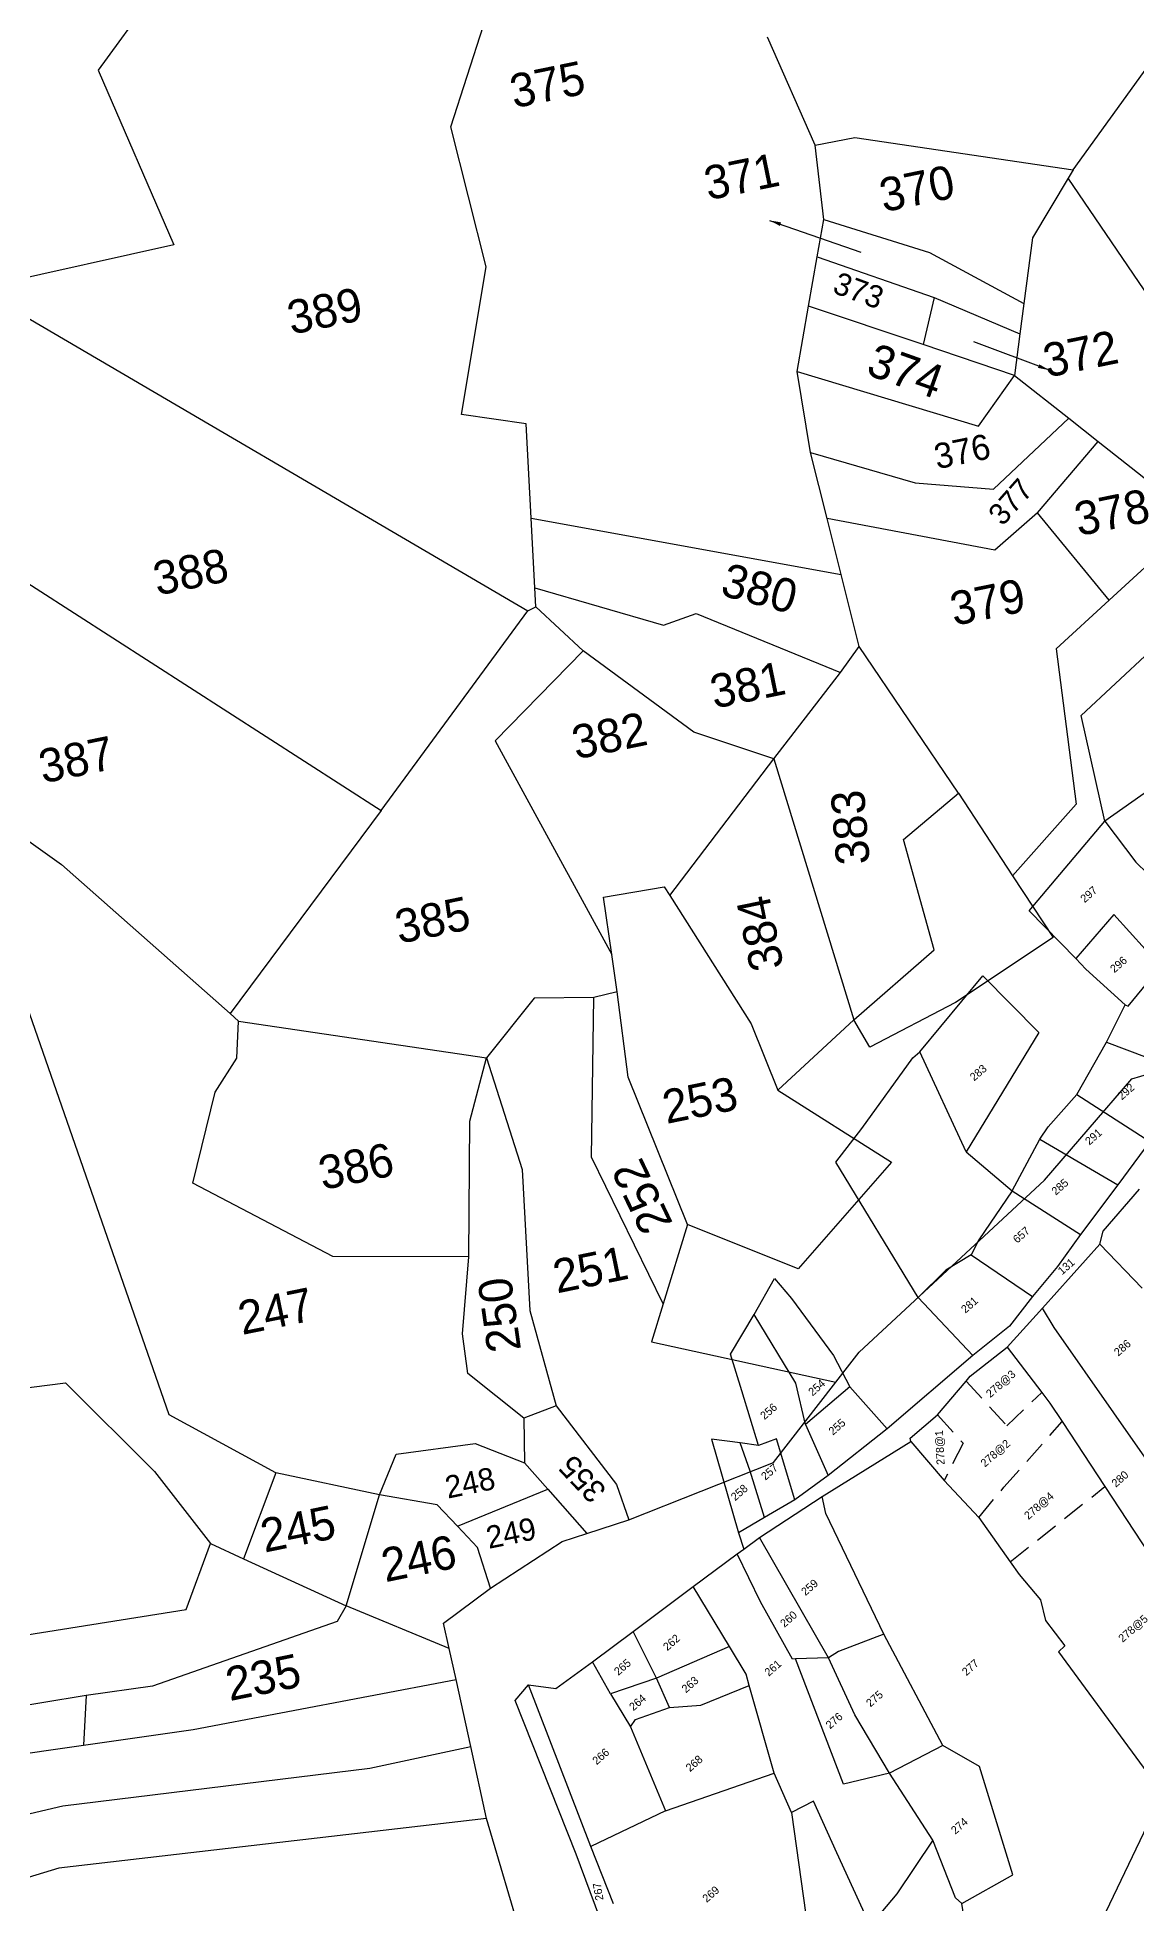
# Model space of a CAD drawing. Header units: metres. Extents: x 308938 to 313654, y 1921426 to 1925517.
# Drawn here: x 309992.7 to 310230.6, y 1922222.6 to 1922626.5 of the extents above; entities that cross this region are included whole.
import ezdxf

# ---------------------------------------------------------------- set-up
doc = ezdxf.new("R2010")
doc.units = ezdxf.units.M
doc.header["$MEASUREMENT"] = 0
doc.linetypes.add('DASHED', pattern=[0.75, 0.5, -0.25])
for name, color, linetype in [('POLY_PARCEL', 6, 'Continuous'), ('POLY_ROAD', 30, 'Continuous'), ('POLY_SUBPARCEL', 6, 'DASHED'), ('TEXT_PARCEL', 7, 'Continuous')]:
    doc.layers.add(name, color=color, linetype=linetype)
doc.styles.get("Standard").update_dxf_attribs({"font": 'simplex.shx'})
doc.styles.add('TEXT_MAP', font='')
doc.styles.get('TEXT_MAP').set_extended_font_data('Kruti Dev 050')
doc.dimstyles.get("Standard").update_dxf_attribs({"dimtxt": 0.18, "dimasz": 0.18, "dimexe": 0.18, "dimexo": 0.0625, "dimgap": 0.09, "dimtad": 0, "dimtih": 1, "dimtoh": 1, "dimdec": 4, "dimzin": 0, "dimdsep": 46, "dimtxsty": 'Standard', "dimcen": 0.09, "dimadec": 0, "dimazin": 0, "dimtfac": 1, "dimtdec": 4, "dimtofl": 0, "dimtmove": 0, "dimatfit": 3, "dimfxl": 1, "dimtolj": 1, "dimtzin": 0, "dimarcsym": 0})

msp = doc.modelspace()

# ---------------------------------------------------------------- linework, layer by layer
at = {"layer": 'POLY_PARCEL'}
for p, q in [((310076.58, 1922716.76), (310005.92, 1922619.41)), ((310082.17, 1922607.14), (310089.23, 1922629.06)), ((310161.03, 1922603.16), (310150.72, 1922626.58)), ((310005.92, 1922619.41), (310022.26, 1922581.61)), ((310216.82, 1922597.83), (310232.94, 1922620.23)), ((310089.81, 1922576.81), (310082.17, 1922607.14)), ((310161.03, 1922603.16), (310169.6, 1922604.82)), ((310162.88, 1922587.06), (310161.03, 1922603.16)), ((310169.6, 1922604.82), (310216.82, 1922597.83)), ((310215.73, 1922596), (310208.03, 1922583.11)), ((310216.82, 1922597.83), (310215.73, 1922596)), ((310248.08, 1922548.43), (310215.73, 1922596)), ((310161.46, 1922578.98), (310162.88, 1922587.06)), ((310162.88, 1922587.06), (310185.76, 1922579.95)), ((310208.03, 1922583.11), (310206.15, 1922568.9)), ((310022.26, 1922581.61), (309979.72, 1922572.15)), ((310159.59, 1922568.34), (310161.46, 1922578.98)), ((310161.46, 1922578.98), (310186.74, 1922570.23)), ((310185.76, 1922579.95), (310206.15, 1922568.9)), ((310084.48, 1922544.91), (310089.81, 1922576.81)), ((309979.72, 1922572.15), (310098.86, 1922502.35)), ((310186.74, 1922570.23), (310184.35, 1922560)), ((310186.74, 1922570.23), (310205.29, 1922562.35)), ((310157.09, 1922554.17), (310159.59, 1922568.34)), ((310184.35, 1922560), (310159.59, 1922568.34)), ((310206.15, 1922568.9), (310205.29, 1922562.35)), ((310205.29, 1922562.35), (310204.1, 1922553.34)), ((310204.1, 1922553.34), (310184.35, 1922560)), ((310157.09, 1922554.17), (310196.32, 1922542.36)), ((310160.01, 1922536.65), (310157.09, 1922554.17)), ((310196.32, 1922542.36), (310204.1, 1922553.34)), ((310204.1, 1922553.34), (310215.86, 1922544.06)), ((310098.52, 1922542.89), (310084.48, 1922544.91)), ((310099.57, 1922522.42), (310098.52, 1922542.89)), ((310199.59, 1922528.75), (310215.86, 1922544.06)), ((310215.86, 1922544.06), (310222.23, 1922539.03)), ((310209.09, 1922523.56), (310222.23, 1922539.03)), ((310222.23, 1922539.03), (310243.62, 1922522.15)), ((310160.01, 1922536.65), (310182.61, 1922530.08)), ((310163.6, 1922522.37), (310160.01, 1922536.65)), ((309952.25, 1922533.03), (310067.1, 1922459.15)), ((310182.61, 1922530.08), (310199.59, 1922528.75)), ((310099.57, 1922522.42), (310166.64, 1922510.26)), ((310100.34, 1922507.39), (310099.57, 1922522.42)), ((310199.9, 1922515.5), (310163.6, 1922522.37)), ((310166.64, 1922510.26), (310163.6, 1922522.37)), ((310209.09, 1922523.56), (310199.9, 1922515.5)), ((310224.58, 1922504.68), (310209.09, 1922523.56)), ((310243.62, 1922522.15), (310224.58, 1922504.68)), ((310170.56, 1922494.68), (310166.64, 1922510.26)), ((310100.34, 1922507.39), (310128.18, 1922499.26)), ((310100.55, 1922503.25), (310100.34, 1922507.39)), ((310067.1, 1922459.15), (310098.86, 1922502.35)), ((310098.86, 1922502.35), (310100.55, 1922503.25)), ((310110.79, 1922493.73), (310100.55, 1922503.25)), ((310128.18, 1922499.26), (310135.29, 1922501.81)), ((310135.29, 1922501.81), (310166.47, 1922489.05)), ((310224.58, 1922504.68), (310213.12, 1922494.16)), ((310110.79, 1922493.73), (310091.79, 1922474.26)), ((310134.79, 1922476.12), (310110.79, 1922493.73)), ((310166.47, 1922489.05), (310170.56, 1922494.68)), ((310192.03, 1922462.95), (310170.56, 1922494.68)), ((310213.12, 1922494.16), (310217.5, 1922460.56)), ((310218.56, 1922479.75), (310233.43, 1922493.57)), ((310152.1, 1922470.36), (310166.47, 1922489.05)), ((310223.64, 1922456.89), (310218.56, 1922479.75)), ((310257.43, 1922480.64), (310223.64, 1922456.89)), ((310091.79, 1922474.26), (310117.01, 1922427.98)), ((310152.1, 1922470.36), (310134.79, 1922476.12)), ((310129.54, 1922440.8), (310152.1, 1922470.36)), ((310152.1, 1922470.36), (310169.39, 1922413.88)), ((309973.83, 1922464.68), (309997.94, 1922447.51)), ((310021.27, 1922328.36), (309973.83, 1922464.68)), ((310180.1, 1922452.89), (310192.03, 1922462.95)), ((310192.03, 1922462.95), (310203.72, 1922445.01)), ((310067.1, 1922459.15), (310034.45, 1922415.21)), ((310217.5, 1922460.56), (310203.72, 1922445.01)), ((310207.3, 1922437.48), (310223.64, 1922456.89)), ((310223.64, 1922456.89), (310230.38, 1922448.01)), ((310186.74, 1922429), (310180.1, 1922452.89)), ((309997.94, 1922447.51), (310034.45, 1922415.21)), ((310203.72, 1922445.01), (310212.53, 1922431.69)), ((310230.38, 1922448.01), (310232.9, 1922445.54)), ((310115.21, 1922440.43), (310128.36, 1922442.65)), ((310128.36, 1922442.65), (310129.54, 1922440.8)), ((310117.01, 1922427.98), (310115.21, 1922440.43)), ((310129.54, 1922440.8), (310147.19, 1922412.98)), ((310217.38, 1922427.11), (310207.3, 1922437.48)), ((310225.61, 1922436.65), (310217.38, 1922427.11)), ((310235.78, 1922425.41), (310225.61, 1922436.65)), ((310169.39, 1922413.88), (310186.74, 1922429)), ((310212.53, 1922431.69), (310191.39, 1922417.62)), ((310118.17, 1922419.94), (310117.01, 1922427.98)), ((310219.59, 1922424.83), (310217.38, 1922427.11)), ((310228.06, 1922417.14), (310219.59, 1922424.83)), ((310228.71, 1922416.84), (310235.78, 1922425.41)), ((310183.62, 1922406.93), (310197.3, 1922423.4)), ((310197.3, 1922423.4), (310209.4, 1922411.14)), ((310100.25, 1922418.53), (310089.94, 1922405.63)), ((310113.15, 1922418.71), (310100.25, 1922418.53)), ((310112.6, 1922384.16), (310113.15, 1922418.71)), ((310118.17, 1922419.94), (310113.15, 1922418.71)), ((310120.52, 1922401.43), (310118.17, 1922419.94)), ((310191.39, 1922417.62), (310172.83, 1922407.93)), ((310224.05, 1922409.02), (310228.06, 1922417.14)), ((310228.06, 1922417.14), (310228.71, 1922416.84)), ((310229.55, 1922401.06), (310280.76, 1922416.66)), ((310034.45, 1922415.21), (310036.27, 1922413.6)), ((310035.87, 1922405.58), (310036.27, 1922413.6)), ((310036.27, 1922413.6), (310089.94, 1922405.63)), ((310147.19, 1922412.98), (310152.93, 1922398.64)), ((310169.39, 1922413.88), (310152.93, 1922398.64)), ((310172.83, 1922407.93), (310169.39, 1922413.88)), ((310209.4, 1922411.14), (310193.71, 1922385.27)), ((310217.58, 1922397.72), (310224.05, 1922409.02)), ((310224.05, 1922409.02), (310232.81, 1922405.7)), ((310031.18, 1922398.21), (310035.87, 1922405.58)), ((310086.31, 1922391.89), (310089.94, 1922405.63)), ((310089.94, 1922405.63), (310097.63, 1922381.47)), ((310171.09, 1922390.33), (310182.17, 1922405.65)), ((310182.17, 1922405.65), (310183.62, 1922406.93)), ((310193.71, 1922385.27), (310183.62, 1922406.93)), ((310133.42, 1922369.58), (310120.52, 1922401.43)), ((310210.6, 1922379.13), (310229.55, 1922401.06)), ((310026.38, 1922378.54), (310031.18, 1922398.21)), ((310152.93, 1922398.64), (310177.55, 1922383.07)), ((310211.41, 1922390.73), (310217.58, 1922397.72)), ((310217.58, 1922397.72), (310233.44, 1922387.55)), ((310086.08, 1922362.58), (310086.31, 1922391.89)), ((310165.5, 1922383.03), (310171.09, 1922390.33)), ((310209.63, 1922388), (310211.41, 1922390.73)), ((310193.71, 1922385.27), (310203.61, 1922376.83)), ((310203.61, 1922376.83), (310209.63, 1922388)), ((310209.63, 1922388), (310226.51, 1922378.17)), ((310097.63, 1922381.47), (310099.25, 1922350.96)), ((310128.14, 1922352.4), (310112.6, 1922384.16)), ((310177.55, 1922383.07), (310157.31, 1922359.93)), ((310183.29, 1922353.73), (310165.5, 1922383.03)), ((310056.68, 1922362.6), (310026.38, 1922378.54)), ((310170.5, 1922341.93), (310210.6, 1922379.13)), ((310203.61, 1922376.83), (310196.42, 1922366.24)), ((310203.61, 1922376.83), (310218.41, 1922367.43)), ((310133.42, 1922369.58), (310128.14, 1922352.4)), ((310157.31, 1922359.93), (310133.42, 1922369.58)), ((310196.42, 1922366.24), (310194.77, 1922363)), ((310231.77, 1922355.78), (310222.58, 1922365.31)), ((310086.08, 1922362.58), (310056.68, 1922362.6)), ((310084.71, 1922345.88), (310086.08, 1922362.58)), ((310194.77, 1922363), (310189.29, 1922359.69)), ((310194.77, 1922363), (310208.01, 1922353.97)), ((310147.82, 1922350.09), (310152.21, 1922357.88)), ((310152.21, 1922357.88), (310155.91, 1922353.51)), ((310189.29, 1922359.69), (310183.29, 1922353.73)), ((310128.14, 1922352.4), (310125.61, 1922344.16)), ((310155.91, 1922353.51), (310165.01, 1922341.23)), ((310195.15, 1922341.21), (310183.29, 1922353.73)), ((310099.25, 1922350.96), (310104.99, 1922330.28)), ((310142.69, 1922341.49), (310147.82, 1922350.09)), ((310156.83, 1922335.25), (310147.82, 1922350.09)), ((310212.71, 1922347.26), (310210.18, 1922351.44)), ((310085.84, 1922337.29), (310084.71, 1922345.88)), ((310125.61, 1922344.16), (310165.48, 1922335.46)), ((310238.51, 1922310.33), (310212.71, 1922347.26)), ((310145.12, 1922333.56), (310142.69, 1922341.49)), ((310165.01, 1922341.23), (310168.54, 1922334.43)), ((310165.48, 1922335.46), (310170.5, 1922341.93)), ((310202.55, 1922343.01), (310210.03, 1922333.2)), ((310098.01, 1922327.62), (310085.84, 1922337.29)), ((309964.7, 1922330.83), (309998.86, 1922335.32)), ((309998.86, 1922335.32), (310018.1, 1922316.09)), ((310148.72, 1922321.73), (310145.12, 1922333.56)), ((310152.01, 1922318.08), (310165.48, 1922335.46)), ((310158.95, 1922326.26), (310156.83, 1922335.25)), ((310168.54, 1922334.43), (310158.95, 1922326.26)), ((310168.54, 1922334.43), (310176.59, 1922325.32)), ((310210.03, 1922333.2), (310211.77, 1922330.92)), ((310044.33, 1922315.8), (310021.27, 1922328.36)), ((310104.99, 1922330.28), (310098.01, 1922327.62)), ((310104.99, 1922330.28), (310118, 1922313.27)), ((310211.77, 1922330.92), (310214.42, 1922326.89)), ((310098.01, 1922327.62), (310098.16, 1922317.95)), ((310158.95, 1922326.26), (310163.82, 1922315.25)), ((310214.42, 1922326.89), (310223.68, 1922312.84)), ((310066.75, 1922311.06), (310070.36, 1922319.85)), ((310070.36, 1922319.85), (310087.44, 1922322.14)), ((310087.44, 1922322.14), (310098.16, 1922317.95)), ((310144.77, 1922322.27), (310138.57, 1922323.12)), ((310138.57, 1922323.12), (310144.42, 1922302.79)), ((310146.95, 1922316.19), (310144.77, 1922322.27)), ((310148.72, 1922321.73), (310144.77, 1922322.27)), ((310152.63, 1922323.18), (310148.72, 1922321.73)), ((310156.59, 1922309.98), (310152.63, 1922323.18)), ((310181.71, 1922322.6), (310188.92, 1922314.13)), ((310018.1, 1922316.09), (310030.18, 1922300.5)), ((310044.33, 1922315.8), (310037.31, 1922297.22)), ((310066.75, 1922311.06), (310044.33, 1922315.8)), ((310098.16, 1922317.95), (310103.14, 1922312.3)), ((310120.69, 1922305.66), (310152.01, 1922318.08)), ((310150.04, 1922306.14), (310146.95, 1922316.19)), ((310083.62, 1922304.24), (310103.14, 1922312.3)), ((310103.14, 1922312.3), (310111.6, 1922302.71)), ((310118, 1922313.27), (310120.69, 1922305.66)), ((310188.92, 1922314.13), (310196.44, 1922306.15)), ((310223.68, 1922312.84), (310236.39, 1922293.55)), ((310059.54, 1922286.99), (310066.75, 1922311.06)), ((310079.23, 1922308.88), (310066.75, 1922311.06)), ((310083.62, 1922304.24), (310079.23, 1922308.88)), ((310163.34, 1922307.01), (310162.52, 1922310.66)), ((310087.97, 1922299.65), (310083.62, 1922304.24)), ((310111.6, 1922302.71), (310120.69, 1922305.66)), ((310175.84, 1922280.86), (310163.34, 1922307.01)), ((310196.44, 1922306.15), (310203.21, 1922296.58)), ((310024.96, 1922286.25), (310030.18, 1922300.5)), ((310030.18, 1922300.5), (310037.31, 1922297.22)), ((310090.77, 1922290.85), (310087.97, 1922299.65)), ((310090.77, 1922290.85), (310106.24, 1922300.98)), ((310106.24, 1922300.98), (310111.6, 1922302.71)), ((310163.92, 1922275.78), (310148.93, 1922301.81)), ((310037.31, 1922297.22), (310059.54, 1922286.99)), ((310134.6, 1922291.17), (310144.17, 1922298.28)), ((310144.17, 1922298.28), (310145.55, 1922299.3)), ((310149.15, 1922287.92), (310144.17, 1922298.28)), ((310203.21, 1922296.58), (310205.16, 1922293.83)), ((310205.16, 1922293.83), (310209.79, 1922288.29)), ((310080.63, 1922283.26), (310090.77, 1922290.85)), ((310121.64, 1922281.5), (310134.6, 1922291.17)), ((310142.46, 1922278.24), (310134.6, 1922291.17)), ((310156.07, 1922275.49), (310149.15, 1922287.92)), ((310209.79, 1922288.29), (310210.81, 1922283.84)), ((309939.22, 1922272.56), (310024.96, 1922286.25)), ((310057.57, 1922283.65), (310017.66, 1922269.63)), ((310059.54, 1922286.99), (310057.57, 1922283.65)), ((310081.83, 1922277.78), (310059.54, 1922286.99)), ((310210.81, 1922283.84), (310215.04, 1922278.38)), ((310081.83, 1922277.78), (310080.63, 1922283.26)), ((310112.82, 1922274.91), (310121.64, 1922281.5)), ((310126.69, 1922271.36), (310121.64, 1922281.5)), ((310175.84, 1922280.86), (310166.08, 1922277.13)), ((310188.65, 1922256.82), (310175.84, 1922280.86)), ((310083.31, 1922271.1), (310081.83, 1922277.78)), ((310142.46, 1922278.24), (310126.69, 1922271.36)), ((310146.09, 1922272.26), (310142.46, 1922278.24)), ((310156.73, 1922275.52), (310156.07, 1922275.49)), ((310163.92, 1922275.78), (310156.73, 1922275.52)), ((310167.15, 1922248.42), (310156.73, 1922275.52)), ((310166.08, 1922277.13), (310163.92, 1922275.78)), ((310169.58, 1922263.43), (310163.92, 1922275.78)), ((310215.04, 1922278.38), (310213.68, 1922277.03)), ((310213.68, 1922277.03), (310236.17, 1922246.37)), ((310104.88, 1922269.15), (310112.82, 1922274.91)), ((310116.73, 1922267.99), (310112.82, 1922274.91)), ((310126.69, 1922271.36), (310116.73, 1922267.99)), ((310129.48, 1922265.02), (310126.69, 1922271.36)), ((310146.73, 1922269.75), (310146.09, 1922272.26)), ((310003.29, 1922267.59), (309854.06, 1922243.24)), ((310003.29, 1922267.59), (310002.71, 1922256.83)), ((310017.66, 1922269.63), (310003.29, 1922267.59)), ((310026.45, 1922260.22), (310083.31, 1922271.1)), ((310086.51, 1922256.55), (310083.31, 1922271.1)), ((310096.12, 1922266.54), (310098.99, 1922269.9)), ((310112.45, 1922234.95), (310098.99, 1922269.9)), ((310098.99, 1922269.9), (310104.88, 1922269.15)), ((310116.73, 1922267.99), (310121.08, 1922260.85)), ((310136.25, 1922265.49), (310146.73, 1922269.75)), ((310152.11, 1922250.8), (310146.73, 1922269.75)), ((310109.28, 1922233.26), (310096.12, 1922266.54)), ((310122.17, 1922262.45), (310129.48, 1922265.02)), ((310129.48, 1922265.02), (310136.25, 1922265.49)), ((310177.07, 1922250.79), (310169.58, 1922263.43)), ((310002.71, 1922256.83), (310026.45, 1922260.22)), ((310121.08, 1922260.85), (310122.17, 1922262.45)), ((310121.08, 1922260.85), (310128.62, 1922242.66)), ((309978.96, 1922253.44), (310002.71, 1922256.83)), ((310064.7, 1922251.86), (310086.51, 1922256.55)), ((310089.94, 1922241), (310086.51, 1922256.55)), ((310188.65, 1922256.82), (310177.07, 1922250.79)), ((310196.57, 1922252.21), (310188.65, 1922256.82)), ((309998.23, 1922243.75), (310064.7, 1922251.86)), ((310203.78, 1922228.82), (310196.57, 1922252.21)), ((310128.62, 1922242.66), (310152.11, 1922250.8)), ((310155.91, 1922242.26), (310152.11, 1922250.8)), ((310177.07, 1922250.79), (310167.15, 1922248.42)), ((310186.47, 1922236.27), (310177.07, 1922250.79)), ((309958.08, 1922234.27), (309998.23, 1922243.75)), ((310160.68, 1922244.76), (310155.91, 1922242.26)), ((310165.73, 1922233.55), (310160.68, 1922244.76)), ((310236.17, 1922246.37), (310218.33, 1922209.16)), ((310089.94, 1922241), (309997.4, 1922230.21)), ((310098.05, 1922213.41), (310089.94, 1922241)), ((310128.62, 1922242.66), (310112.45, 1922234.95)), ((310155.91, 1922242.26), (310159.49, 1922216.55)), ((310117.41, 1922222.52), (310112.45, 1922234.95)), ((310186.47, 1922236.27), (310178.66, 1922224.7)), ((310191.38, 1922223.8), (310186.47, 1922236.27)), ((310122.47, 1922198.12), (310109.28, 1922233.26)), ((310172.89, 1922217.83), (310165.73, 1922233.55)), ((309997.4, 1922230.21), (309921.18, 1922207.42)), ((310192.71, 1922222.59), (310203.78, 1922228.82)), ((310178.66, 1922224.7), (310172.89, 1922217.83)), ((310192.71, 1922222.59), (310191.38, 1922223.8)), ((310195.11, 1922207.99), (310192.71, 1922222.59))]:
    msp.add_line(p, q, dxfattribs=at)
at = {"layer": 'POLY_ROAD'}
for p, q in [((310233.44, 1922387.55), (310226.51, 1922378.17)), ((310226.51, 1922378.17), (310218.41, 1922367.43)), ((310223.31, 1922368.1), (310231.16, 1922377.23)), ((310210.18, 1922351.44), (310222.58, 1922365.31)), ((310218.41, 1922367.43), (310213.44, 1922360.44)), ((310222.58, 1922365.31), (310223.31, 1922368.1)), ((310213.44, 1922360.44), (310208.01, 1922353.97)), ((310208.01, 1922353.97), (310203.04, 1922347.56)), ((310202.55, 1922343.01), (310210.18, 1922351.44)), ((310203.04, 1922347.56), (310195.15, 1922341.21)), ((310195.15, 1922341.21), (310176.59, 1922325.32)), ((310194.57, 1922336.71), (310202.55, 1922343.01)), ((310193.68, 1922335.66), (310194.57, 1922336.71)), ((310187.49, 1922328.33), (310193.68, 1922335.66)), ((310181.53, 1922323.33), (310187.49, 1922328.33)), ((310176.59, 1922325.32), (310163.82, 1922315.25)), ((310162.52, 1922310.66), (310181.71, 1922322.6)), ((310181.71, 1922322.6), (310181.53, 1922323.33)), ((310163.82, 1922315.25), (310156.59, 1922309.98)), ((310148.93, 1922301.81), (310162.52, 1922310.66)), ((310156.59, 1922309.98), (310150.04, 1922306.14)), ((310150.04, 1922306.14), (310144.42, 1922302.79)), ((310144.42, 1922302.79), (310145.55, 1922299.3)), ((310145.55, 1922299.3), (310148.93, 1922301.81))]:
    msp.add_line(p, q, dxfattribs=at)
at = {"layer": 'POLY_SUBPARCEL', "ltscale": 10}
for p, q in [((310193.68, 1922335.66), (310202.47, 1922326.01)), ((310202.47, 1922326.01), (310210.03, 1922333.2)), ((310210.03, 1922333.2), (310210.07, 1922333.23)), ((310187.49, 1922328.33), (310193.01, 1922322.2)), ((310201.82, 1922312.67), (310214.42, 1922326.89)), ((310193.01, 1922322.2), (310188.92, 1922314.13)), ((310196.44, 1922306.15), (310201.82, 1922312.67)), ((310203.21, 1922296.58), (310223.68, 1922312.84))]:
    msp.add_line(p, q, dxfattribs=at)

# ---------------------------------------------------------------- texts
at = {"layer": 'TEXT_PARCEL', "style": 'TEXT_MAP'}
for s, height, rotation, p in [('375', 7.265, 11.6001, (310095.86, 1922611.14)), ('371', 7.265, 11.6001, (310137.87, 1922591.23)), ('370', 7.265, 11.6001, (310175.79, 1922588.64)), ('373', 4.843, 339.7478, (310164.51, 1922571.33)), ('389', 7.265, 11.6001, (310047.68, 1922562.14)), ('372', 7.265, 11.6001, (310211.19, 1922552.85)), ('374', 7.265, 340.3998, (310171.73, 1922553.63)), ('376', 5.459, 11.6001, (310187.38, 1922533.01)), ('377', 4.666, 48.4367, (310201.56, 1922520.56)), ('378', 7.265, 11.6001, (310217.98, 1922518.53)), ('388', 7.265, 11.6001, (310018.68, 1922505.66)), ('380', 7.265, 345.0628, (310140.23, 1922505.84)), ('379', 7.265, 11.6001, (310191.07, 1922499.11)), ('381', 7.265, 11.6001, (310139.17, 1922481.19)), ('382', 7.265, 11.6001, (310109.27, 1922470.21)), ('387', 7.265, 11.6001, (309993.92, 1922465.01)), ('383', 7.265, 94.4665, (310172.84, 1922447.68)), ('297', 1.732, 41.1607, (310219.31, 1922439.09)), ('385', 7.265, 11.6001, (310071, 1922430.3)), ('384', 7.265, 101.6001, (310154.25, 1922425.31)), ('296', 1.732, 41.1607, (310225.75, 1922423.92)), ('253', 7.265, 11.6001, (310128.85, 1922391.31)), ('283', 1.732, 41.1607, (310195.4, 1922400.5)), ('292', 1.732, 41.1607, (310227.36, 1922396.42)), ('291', 1.732, 41.1607, (310220.34, 1922386.63)), ('386', 7.265, 11.6001, (310054.46, 1922377)), ('252', 7.265, 115.6527, (310130.32, 1922369.79)), ('285', 1.732, 41.1607, (310213.07, 1922375.79)), ('657', 1.732, 41.1607, (310204.72, 1922365.39)), ('251', 7.265, 11.6001, (310105.15, 1922354.63)), ('131', 1.732, 41.1607, (310214.43, 1922358.55)), ('250', 7.265, 98.0194, (310097.4, 1922342.44)), ('247', 7.265, 11.6001, (310037.04, 1922345.64)), ('281', 1.732, 41.1607, (310193.5, 1922350.24)), ('286', 1.732, 41.1607, (310226.57, 1922340.95)), ('254', 1.732, 41.1607, (310160.45, 1922332.34)), ('278@3', 1.732, 41.1607, (310198.89, 1922331.96)), ('256', 1.732, 41.1607, (310150.05, 1922327.2)), ('255', 1.732, 41.1607, (310164.85, 1922323.85)), ('278@1', 1.732, 92.8168, (310189.02, 1922317.58)), ('278@2', 1.732, 41.1607, (310197.73, 1922316.94)), ('248', 4.843, 11.6001, (310081.53, 1922310.21)), ('355', 4.843, 133.2213, (310116.1, 1922312.17)), ('257', 1.732, 41.1607, (310150.25, 1922314.09)), ('280', 1.732, 41.1607, (310226.06, 1922312.57)), ('258', 1.732, 41.1607, (310143.7, 1922309.63)), ('245', 7.265, 11.6001, (310041.89, 1922298.52)), ('278@4', 1.732, 41.1607, (310207.15, 1922305.57)), ('249', 4.843, 11.6001, (310090.41, 1922299.34)), ('246', 7.265, 11.6001, (310068.02, 1922292.11)), ('259', 1.732, 41.1607, (310158.91, 1922289.1)), ('260', 1.732, 41.1607, (310154.37, 1922282.24)), ('278@5', 1.732, 41.1607, (310227.53, 1922279.01)), ('262', 1.732, 41.1607, (310129.04, 1922277.18)), ('235', 7.265, 11.6001, (310034.37, 1922266.39)), ('265', 1.732, 41.1607, (310118.43, 1922271.85)), ('277', 1.732, 41.1607, (310193.69, 1922271.76)), ('263', 1.732, 41.1607, (310133.05, 1922268.07)), ('261', 1.732, 41.1607, (310150.98, 1922271.66)), ('264', 1.732, 41.1607, (310121.7, 1922264.19)), ('275', 1.732, 41.1607, (310172.96, 1922265.01)), ('276', 1.732, 41.1607, (310164.23, 1922260.25)), ('266', 1.732, 41.1607, (310113.74, 1922252.51)), ('268', 1.732, 41.1607, (310133.94, 1922251)), ('274', 1.732, 41.1607, (310191.32, 1922237.46)), ('267', 1.732, 99.5039, (310115.23, 1922223.39)), ('269', 1.732, 41.1607, (310137.55, 1922222.7))]:
    msp.add_text(s, height=height, rotation=rotation, dxfattribs=at).set_placement(p)

# ---------------------------------------------------------------- leaders
for points in [[(310151.16, 1922586.89), (310170.92, 1922580.03)], [(310211.68, 1922554.48), (310195.36, 1922560.6)]]:
    msp.add_leader(points, dimstyle='Standard', override={"dimtxt": 2.5, "dimasz": 2.5, "dimexe": 1.25, "dimexo": 0.625, "dimgap": 0.625, "dimtad": 1, "dimtih": 0, "dimtoh": 0, "dimzin": 8, "dimcen": 2.5, "dimtofl": 1})

doc.saveas('drawing.dxf')
